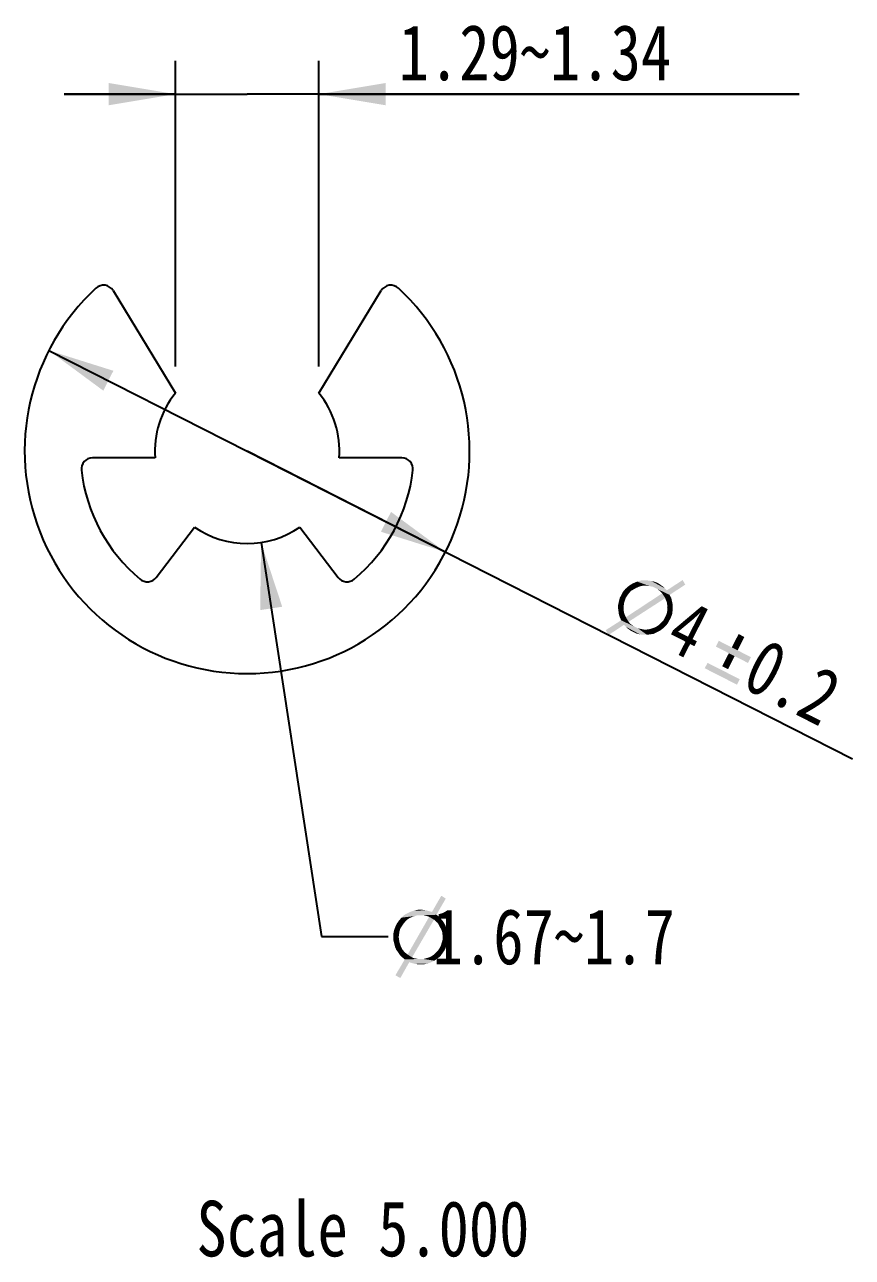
# Model space of a CAD drawing. Header units: millimetres. Extents: x 0 to 594, y 0 to 420.
# Drawn here: x 399.8 to 437, y 88.8 to 144.3 of the extents above; entities that cross this region are included whole.
import ezdxf

# ---------------------------------------------------------------- set-up
doc = ezdxf.new("R2010")
doc.units = ezdxf.units.MM
doc.header["$LTSCALE"] = 32.67
doc.layers.get('0').update_dxf_attribs({"linetype": 'CONTINUOUS'})
doc.styles.get("Standard").update_dxf_attribs({"font": 'txt', "width": 0.8})
doc.styles.add('TEXTSTYLE_3', font='symbol_asme.ttf')
doc.dimstyles.new('DIMSTYLE_10', dxfattribs={"dimtxt": 2.5, "dimasz": 3, "dimexe": 1.5, "dimexo": 1.2, "dimtad": 1, "dimlfac": 0.2, "dimdsep": 46, "dimtxsty": 'STANDARD', "dimblk": '_FILLED', "dimblk1": '_FILLED', "dimblk2": '_FILLED', "dimcen": 0.09, "dimazin": 2, "dimtp": 0.01, "dimtm": 0.01, "dimtfac": 1, "dimtofl": 0, "dimtmove": 0, "dimatfit": 3, "dimldrblk": '_FILLED', "dimfxl": 1, "dimtolj": 1, "dimarcsym": 0})
doc.dimstyles.new('DIMSTYLE_13', dxfattribs={"dimtxt": 2.5, "dimasz": 3, "dimexe": 1.5, "dimexo": 1.2, "dimtad": 1, "dimlfac": 0.2, "dimdsep": 46, "dimtxsty": 'STANDARD', "dimblk": '_FILLED', "dimblk1": '_FILLED', "dimblk2": '_FILLED', "dimcen": 0.09, "dimazin": 2, "dimtol": 1, "dimtp": 0.2, "dimtm": 0.2, "dimtfac": 1, "dimtmove": 0, "dimatfit": 2, "dimldrblk": '_FILLED', "dimfxl": 1, "dimtolj": 1, "dimarcsym": 0})
doc.dimstyles.get("Standard").update_dxf_attribs({"dimtxt": 2.5, "dimasz": 3, "dimexe": 1.5, "dimexo": 1.2, "dimtad": 1, "dimdsep": 46, "dimtxsty": 'STANDARD', "dimblk": '_FILLED', "dimblk1": '_FILLED', "dimblk2": '_FILLED', "dimcen": 0.09, "dimazin": 2, "dimtol": 1, "dimtp": 0.01, "dimtm": 0.01, "dimtfac": 1, "dimtofl": 0, "dimtmove": 0, "dimatfit": 3, "dimldrblk": '_FILLED', "dimfxl": 1, "dimtolj": 1, "dimarcsym": 0})

# ---------------------------------------------------------------- blocks, each defined once
blk = doc.blocks.new('_FILLED')
at = {"color": 0, "linetype": 'BYBLOCK'}
blk.add_solid([(0, 0), (-1, 0.167), (-1, -0.167)], dxfattribs=at)
blk = doc.blocks.new('*D61')
at = {"color": 7, "linetype": 'CONTINUOUS'}
for p, q in [((400.924, 129.618), (409.838, 125.085)), ((418.751, 120.552), (409.838, 125.085)), ((409.838, 125.085), (437.039, 111.251))]:
    blk.add_line(p, q, dxfattribs=at)
at = {"color": 7, "linetype": 'CONTINUOUS', "xscale": 3, "yscale": 3, "zscale": 3}
for p, rotation in [((400.924, 129.618), 153.0431659844), ((418.751, 120.552), 333.0431659844)]:
    blk.add_blockref('_FILLED', p, dxfattribs=dict(at, rotation=rotation))
at = {"color": 7, "linetype": 'CONTINUOUS', "width": 0.8}
for s, p in [('4', (428.51, 116.29)), ('0.2', (431.974, 114.528))]:
    blk.add_text(s, height=2.5, rotation=-26.9568, dxfattribs=at).set_placement(p)
blk = doc.blocks.new('*D62')
at = {"color": 7, "linetype": 'CONTINUOUS'}
for p, q in [((406.615, 128.9), (406.615, 142.645)), ((413.061, 128.9), (413.061, 142.645)), ((406.615, 141.145), (401.615, 141.145)), ((401.615, 141.145), (409.838, 141.145)), ((434.653, 141.145), (409.838, 141.145)), ((413.061, 141.145), (434.653, 141.145))]:
    blk.add_line(p, q, dxfattribs=at)
at = {"color": 7, "linetype": 'CONTINUOUS', "xscale": 3, "yscale": 3, "zscale": 3}
blk.add_blockref('_FILLED', (406.615, 141.145), dxfattribs=at)
at = {"color": 7, "linetype": 'CONTINUOUS', "xscale": 3, "yscale": 3, "zscale": 3, "rotation": 180}
blk.add_blockref('_FILLED', (413.061, 141.145), dxfattribs=at)
at = {"color": 7, "linetype": 'CONTINUOUS', "insert": (416.653, 144.27), "char_height": 2.5, "width": 18, "attachment_point": 1, "line_spacing_factor": 0.9}
blk.add_mtext('1.29~1.34', dxfattribs=at)

msp = doc.modelspace()

# ---------------------------------------------------------------- linework, layer by layer
at = {"color": 7, "linetype": 'CONTINUOUS'}
for p, q in [((403.809, 132.314), (406.615, 127.7)), ((413.061, 127.7), (415.867, 132.314)), ((405.699, 124.785), (402.884, 124.785)), ((416.792, 124.785), (413.977, 124.785)), ((405.745, 119.412), (407.47, 121.677)), ((412.206, 121.677), (413.931, 119.412))]:
    msp.add_line(p, q, dxfattribs=at)
for centre, radius, start, end in [((403.381, 132.054), 0.5, 31.31, 132.8152), ((416.294, 132.054), 0.5, 47.1848, 148.69), ((409.838, 125.085), 10, 132.8152, 47.1848), ((409.838, 125.085), 4.15, 140.9498, 184.1455), ((409.838, 125.085), 4.15, 355.8545, 39.0502), ((402.884, 124.285), 0.5, 90, 186.5624), ((416.792, 124.285), 0.5, 353.4376, 90), ((409.838, 125.085), 7.5, 186.5624, 230.0946), ((409.838, 125.085), 7.5, 309.9054, 353.4376), ((409.838, 125.085), 4.15, 235.2107, 304.7893), ((405.347, 119.715), 0.5, 230.0946, 322.7), ((414.329, 119.715), 0.5, 217.3, 309.9054)]:
    msp.add_arc(centre, radius, start, end, dxfattribs=at)
for points in [[(427.687, 119.043), (427.214, 119.16), (427.369, 119.224)], [(428.07, 118.991), (427.369, 119.224), (427.517, 119.272)], [(427.939, 119.017), (427.825, 119.034), (427.369, 119.224)], [(428.07, 118.991), (427.939, 119.017), (427.369, 119.224)], [(427.369, 119.224), (427.825, 119.034), (427.687, 119.043)], [(428.826, 118.627), (427.517, 119.272), (427.664, 119.28)], [(428.07, 118.991), (427.517, 119.272), (428.826, 118.627)], [(428.705, 118.832), (427.664, 119.28), (427.827, 119.278)], [(428.826, 118.627), (427.664, 119.28), (428.705, 118.832)], [(428.608, 118.922), (427.827, 119.278), (427.998, 119.253)], [(427.827, 119.278), (428.608, 118.922), (428.705, 118.832)], [(428.405, 119.087), (428.511, 119.013), (427.998, 119.253)], [(428.405, 119.087), (427.998, 119.253), (428.145, 119.219)], [(427.998, 119.253), (428.511, 119.013), (428.608, 118.922)], [(428.145, 119.219), (428.299, 119.161), (428.405, 119.087)], [(429.531, 119.087), (428.705, 118.832), (429.41, 119.292)], [(426.933, 118.607), (426.647, 118.609), (426.722, 118.756)], [(427.007, 118.713), (426.722, 118.756), (426.829, 118.885)], [(426.722, 118.756), (427.007, 118.713), (426.933, 118.607)], [(427.097, 118.81), (426.829, 118.885), (426.943, 118.991)], [(426.829, 118.885), (427.097, 118.81), (427.007, 118.713)], [(428.629, 118.481), (426.861, 117.62), (428.492, 118.694)], [(427.327, 118.939), (426.943, 118.991), (427.075, 119.088)], [(427.327, 118.939), (427.212, 118.875), (426.943, 118.991)], [(426.943, 118.991), (427.212, 118.875), (427.097, 118.81)], [(427.433, 118.987), (427.075, 119.088), (427.214, 119.16)], [(427.075, 119.088), (427.433, 118.987), (427.327, 118.939)], [(427.687, 119.043), (427.556, 119.027), (427.214, 119.16)], [(427.214, 119.16), (427.556, 119.027), (427.433, 118.987)], [(428.184, 118.933), (428.07, 118.991), (428.826, 118.627)], [(428.281, 118.884), (428.184, 118.933), (428.826, 118.627)], [(428.354, 118.826), (428.281, 118.884), (428.826, 118.627)], [(428.427, 118.768), (428.354, 118.826), (428.826, 118.627)], [(428.492, 118.694), (428.427, 118.768), (428.826, 118.627)], [(428.492, 118.694), (428.826, 118.627), (428.899, 118.488)], [(428.492, 118.694), (428.899, 118.488), (428.629, 118.481)], [(428.705, 118.832), (429.531, 119.087), (428.826, 118.627)], [(426.758, 118.062), (426.505, 118.047), (426.514, 118.186)], [(426.766, 118.159), (426.514, 118.186), (426.547, 118.332)], [(426.514, 118.186), (426.766, 118.159), (426.758, 118.062)], [(426.784, 118.274), (426.547, 118.332), (426.581, 118.479)], [(426.547, 118.332), (426.784, 118.274), (426.766, 118.159)], [(426.859, 118.502), (426.581, 118.479), (426.647, 118.609)], [(426.859, 118.502), (426.825, 118.396), (426.581, 118.479)], [(426.581, 118.479), (426.825, 118.396), (426.784, 118.274)], [(426.647, 118.609), (426.933, 118.607), (426.859, 118.502)], [(426.861, 117.62), (428.629, 118.481), (426.982, 117.415)], [(428.899, 118.488), (428.93, 118.349), (428.629, 118.481)], [(428.661, 118.383), (428.629, 118.481), (428.93, 118.349)], [(428.661, 118.383), (428.93, 118.349), (428.962, 118.21)], [(428.962, 118.21), (428.71, 118.277), (428.661, 118.383)], [(428.71, 118.277), (428.962, 118.21), (428.969, 118.063)], [(428.969, 118.063), (428.717, 118.171), (428.71, 118.277)], [(428.716, 118.048), (428.717, 118.171), (428.969, 118.063)], [(426.758, 118.062), (426.757, 117.939), (426.505, 118.047)], [(426.505, 118.047), (426.757, 117.939), (426.78, 117.825)], [(426.78, 117.825), (426.528, 117.892), (426.505, 118.047)], [(426.528, 117.892), (426.78, 117.825), (426.812, 117.727)], [(426.812, 117.727), (426.543, 117.761), (426.528, 117.892)], [(426.812, 117.727), (426.861, 117.62), (426.543, 117.761)], [(426.591, 117.614), (426.543, 117.761), (426.861, 117.62)], [(426.982, 117.415), (426.591, 117.614), (426.861, 117.62)], [(426.982, 117.415), (426.648, 117.483), (426.591, 117.614)], [(428.827, 117.501), (428.557, 117.494), (428.615, 117.608)], [(428.615, 117.608), (428.665, 117.706), (428.893, 117.631)], [(428.615, 117.608), (428.893, 117.631), (428.827, 117.501)], [(428.893, 117.631), (428.665, 117.706), (428.706, 117.828)], [(428.943, 117.769), (428.706, 117.828), (428.724, 117.942)], [(428.706, 117.828), (428.943, 117.769), (428.893, 117.631)], [(428.716, 118.048), (428.969, 118.063), (428.96, 117.924)], [(428.96, 117.924), (428.724, 117.942), (428.716, 118.048)], [(428.724, 117.942), (428.96, 117.924), (428.943, 117.769)], [(426.769, 117.278), (425.951, 117.039), (426.648, 117.483)], [(425.951, 117.039), (426.769, 117.278), (426.088, 116.826)], [(427.29, 117.177), (427.404, 117.119), (426.648, 117.483)], [(427.209, 117.218), (427.29, 117.177), (426.648, 117.483)], [(427.12, 117.284), (427.209, 117.218), (426.648, 117.483)], [(427.046, 117.341), (427.12, 117.284), (426.648, 117.483)], [(426.982, 117.415), (427.046, 117.341), (426.648, 117.483)], [(427.81, 116.83), (426.648, 117.483), (427.404, 117.119)], [(426.648, 117.483), (427.81, 116.83), (426.769, 117.278)], [(426.769, 117.278), (427.81, 116.83), (427.647, 116.831)], [(427.647, 116.831), (426.866, 117.188), (426.769, 117.278)], [(426.866, 117.188), (427.647, 116.831), (427.492, 116.849)], [(427.492, 116.849), (426.963, 117.097), (426.866, 117.188)], [(427.069, 117.023), (426.963, 117.097), (427.492, 116.849)], [(427.183, 116.965), (427.069, 117.023), (427.492, 116.849)], [(427.965, 116.854), (427.404, 117.119), (427.534, 117.093)], [(427.404, 117.119), (427.965, 116.854), (427.81, 116.83)], [(427.534, 117.093), (427.665, 117.068), (428.121, 116.877)], [(427.534, 117.093), (428.121, 116.877), (427.965, 116.854)], [(428.121, 116.877), (427.665, 117.068), (427.787, 117.067)], [(427.787, 117.067), (427.918, 117.083), (428.26, 116.95)], [(427.787, 117.067), (428.26, 116.95), (428.121, 116.877)], [(428.26, 116.95), (427.918, 117.083), (428.041, 117.122)], [(428.399, 117.022), (428.041, 117.122), (428.163, 117.162)], [(428.041, 117.122), (428.399, 117.022), (428.26, 116.95)], [(428.163, 117.162), (428.278, 117.227), (428.53, 117.119)], [(428.163, 117.162), (428.53, 117.119), (428.399, 117.022)], [(428.53, 117.119), (428.278, 117.227), (428.376, 117.3)], [(428.645, 117.224), (428.376, 117.3), (428.467, 117.397)], [(428.376, 117.3), (428.645, 117.224), (428.53, 117.119)], [(428.752, 117.354), (428.467, 117.397), (428.557, 117.494)], [(428.467, 117.397), (428.752, 117.354), (428.645, 117.224)], [(428.557, 117.494), (428.827, 117.501), (428.752, 117.354)], [(427.183, 116.965), (427.492, 116.849), (427.329, 116.891)], [(431.621, 116.264), (430.903, 116.302), (431.035, 116.562)], [(432.187, 116.733), (431.621, 116.264), (431.927, 116.866)], [(431.621, 116.264), (432.187, 116.733), (431.881, 116.132)], [(431.881, 116.132), (432.483, 115.826), (430.903, 116.302)], [(431.621, 116.264), (431.881, 116.132), (430.903, 116.302)], [(431.488, 116.004), (430.903, 116.302), (432.483, 115.826)], [(431.748, 115.871), (431.19, 115.418), (431.488, 116.004)], [(431.19, 115.418), (431.748, 115.871), (431.451, 115.286)], [(431.748, 115.871), (431.488, 116.004), (432.483, 115.826)], [(431.748, 115.871), (432.483, 115.826), (432.35, 115.565)], [(431.978, 114.833), (430.406, 115.326), (430.53, 115.57)], [(430.406, 115.326), (431.978, 114.833), (431.854, 114.589)], [(418.765, 104.969), (418.144, 104.367), (418.564, 105.097)], [(418.144, 104.367), (418.765, 104.969), (418.345, 104.239)], [(417.506, 104.221), (417.378, 104.184), (416.776, 104.111)], [(417.506, 104.221), (416.776, 104.111), (416.885, 104.221)], [(418.345, 104.239), (416.885, 104.221), (417.013, 104.294)], [(417.506, 104.221), (416.885, 104.221), (418.345, 104.239)], [(418.144, 104.367), (417.013, 104.294), (417.159, 104.367)], [(418.345, 104.239), (417.013, 104.294), (418.144, 104.367)], [(418.017, 104.403), (417.159, 104.367), (417.323, 104.422)], [(417.159, 104.367), (418.017, 104.403), (418.144, 104.367)], [(417.761, 104.458), (417.889, 104.44), (417.323, 104.422)], [(417.761, 104.458), (417.323, 104.422), (417.469, 104.458)], [(417.323, 104.422), (417.889, 104.44), (418.017, 104.403)], [(417.469, 104.458), (417.633, 104.476), (417.761, 104.458)], [(417.633, 104.221), (417.506, 104.221), (418.345, 104.239)], [(417.743, 104.221), (417.633, 104.221), (418.345, 104.239)], [(417.834, 104.203), (417.743, 104.221), (418.345, 104.239)], [(417.925, 104.184), (417.834, 104.203), (418.345, 104.239)], [(418.017, 104.148), (417.925, 104.184), (418.345, 104.239)], [(418.017, 104.148), (418.345, 104.239), (418.473, 104.148)], [(416.721, 103.619), (416.447, 103.564), (416.502, 103.71)], [(416.867, 103.838), (416.502, 103.71), (416.575, 103.856)], [(416.867, 103.838), (416.794, 103.728), (416.502, 103.71)], [(416.502, 103.71), (416.794, 103.728), (416.721, 103.619)], [(416.94, 103.929), (416.575, 103.856), (416.666, 103.984)], [(416.575, 103.856), (416.94, 103.929), (416.867, 103.838)], [(417.141, 104.093), (416.666, 103.984), (416.776, 104.111)], [(417.141, 104.093), (417.031, 104.02), (416.666, 103.984)], [(416.666, 103.984), (417.031, 104.02), (416.94, 103.929)], [(417.378, 104.184), (417.268, 104.148), (416.776, 104.111)], [(416.776, 104.111), (417.268, 104.148), (417.141, 104.093)], [(418.236, 104.02), (417.049, 102.451), (418.017, 104.148)], [(417.049, 102.451), (418.236, 104.02), (417.25, 102.323)], [(418.017, 104.148), (418.473, 104.148), (418.236, 104.02)], [(418.473, 104.148), (418.564, 104.038), (418.236, 104.02)], [(418.309, 103.947), (418.236, 104.02), (418.564, 104.038)], [(418.309, 103.947), (418.564, 104.038), (418.655, 103.929)], [(418.655, 103.929), (418.4, 103.874), (418.309, 103.947)], [(418.4, 103.874), (418.655, 103.929), (418.728, 103.801)], [(418.728, 103.801), (418.455, 103.783), (418.4, 103.874)], [(418.509, 103.673), (418.455, 103.783), (418.728, 103.801)], [(418.509, 103.673), (418.728, 103.801), (418.783, 103.673)], [(418.783, 103.673), (418.564, 103.582), (418.509, 103.673)], [(418.564, 103.582), (418.783, 103.673), (418.838, 103.527)], [(416.684, 103.491), (416.411, 103.4), (416.447, 103.564)], [(416.411, 103.4), (416.684, 103.491), (416.666, 103.363)], [(416.666, 103.363), (416.411, 103.235), (416.411, 103.4)], [(416.411, 103.235), (416.666, 103.363), (416.648, 103.235)], [(416.648, 103.235), (416.666, 103.126), (416.411, 103.089)], [(416.648, 103.235), (416.411, 103.089), (416.411, 103.235)], [(416.411, 103.089), (416.666, 103.126), (416.684, 102.998)], [(416.447, 103.564), (416.721, 103.619), (416.684, 103.491)], [(418.838, 103.527), (418.601, 103.473), (418.564, 103.582)], [(418.601, 103.473), (418.838, 103.527), (418.856, 103.381)], [(418.856, 103.381), (418.619, 103.345), (418.601, 103.473)], [(418.619, 103.235), (418.619, 103.345), (418.856, 103.381)], [(418.619, 103.235), (418.856, 103.381), (418.856, 103.235)], [(418.856, 103.235), (418.619, 103.108), (418.619, 103.235)], [(418.619, 103.108), (418.856, 103.235), (418.856, 103.071)], [(416.684, 102.998), (416.447, 102.943), (416.411, 103.089)], [(416.447, 102.943), (416.684, 102.998), (416.721, 102.889)], [(416.721, 102.889), (416.484, 102.797), (416.447, 102.943)], [(416.484, 102.797), (416.721, 102.889), (416.757, 102.797)], [(416.757, 102.797), (416.538, 102.67), (416.484, 102.797)], [(416.757, 102.797), (416.812, 102.688), (416.538, 102.67)], [(416.538, 102.67), (416.812, 102.688), (416.885, 102.597)], [(416.885, 102.597), (416.63, 102.542), (416.538, 102.67)], [(416.63, 102.542), (416.885, 102.597), (416.958, 102.524)], [(418.692, 102.615), (418.327, 102.542), (418.418, 102.633)], [(418.327, 102.542), (418.692, 102.615), (418.601, 102.487)], [(418.418, 102.633), (418.491, 102.743), (418.765, 102.761)], [(418.418, 102.633), (418.765, 102.761), (418.692, 102.615)], [(418.765, 102.761), (418.491, 102.743), (418.546, 102.852)], [(418.819, 102.907), (418.546, 102.852), (418.582, 102.98)], [(418.546, 102.852), (418.819, 102.907), (418.765, 102.761)], [(418.856, 103.071), (418.582, 102.98), (418.619, 103.108)], [(418.582, 102.98), (418.856, 103.071), (418.819, 102.907)], [(417.122, 102.104), (416.502, 101.52), (416.922, 102.232)], [(416.502, 101.52), (417.122, 102.104), (416.721, 101.392)], [(416.958, 102.524), (416.703, 102.432), (416.63, 102.542)], [(416.958, 102.524), (417.049, 102.451), (416.703, 102.432)], [(416.812, 102.323), (416.703, 102.432), (417.049, 102.451)], [(417.25, 102.323), (416.812, 102.323), (417.049, 102.451)], [(417.25, 102.323), (416.922, 102.232), (416.812, 102.323)], [(417.25, 102.323), (417.341, 102.287), (416.922, 102.232)], [(417.341, 102.287), (417.433, 102.268), (416.922, 102.232)], [(417.433, 102.268), (417.542, 102.25), (416.922, 102.232)], [(417.633, 102.25), (417.761, 102.25), (416.922, 102.232)], [(417.542, 102.25), (417.633, 102.25), (416.922, 102.232)], [(418.254, 102.177), (416.922, 102.232), (417.761, 102.25)], [(416.922, 102.232), (418.254, 102.177), (417.122, 102.104)], [(417.122, 102.104), (418.254, 102.177), (418.108, 102.104)], [(418.108, 102.104), (417.25, 102.068), (417.122, 102.104)], [(417.25, 102.068), (418.108, 102.104), (417.962, 102.049)], [(417.962, 102.049), (417.378, 102.031), (417.25, 102.068)], [(417.506, 102.013), (417.378, 102.031), (417.962, 102.049)], [(417.633, 102.013), (417.506, 102.013), (417.962, 102.049)], [(417.633, 102.013), (417.962, 102.049), (417.798, 102.013)], [(418.382, 102.268), (417.761, 102.25), (417.889, 102.287)], [(417.761, 102.25), (418.382, 102.268), (418.254, 102.177)], [(417.889, 102.287), (418.017, 102.323), (418.509, 102.359)], [(417.889, 102.287), (418.509, 102.359), (418.382, 102.268)], [(418.509, 102.359), (418.017, 102.323), (418.126, 102.378)], [(418.126, 102.378), (418.236, 102.451), (418.601, 102.487)], [(418.126, 102.378), (418.601, 102.487), (418.509, 102.359)], [(418.601, 102.487), (418.236, 102.451), (418.327, 102.542)]]:
    msp.add_solid(points, dxfattribs=at)

# ---------------------------------------------------------------- texts
at = {"color": 7, "linetype": 'CONTINUOUS', "insert": (416.174, 104.513), "char_height": 2.5, "width": 28.42308, "attachment_point": 1, "line_spacing_factor": 0.9, "style": 'TEXTSTYLE_3'}
msp.add_mtext('{\\ftxt;\\W0.0001;\\H0.0001;\\~}{\\ftxt;\\W1.1794871795;\\H2.5; }{\\ftxt;\\W0.0001;\\H0.0001;\\~}\\ftxt;{\\W0.8;1.67~1.7}', dxfattribs=at)
at = {"color": 7, "linetype": 'CONTINUOUS', "insert": (422.525, 91.378), "char_height": 2.5, "width": 22, "attachment_point": 3, "line_spacing_factor": 0.9}
msp.add_mtext('Scale 5.000', dxfattribs=at)

# ---------------------------------------------------------------- dimensions: what is measured, and where the dimension line sits
at = {"color": 7, "linetype": 'CONTINUOUS'}
dim = msp.add_linear_dim(base=(413.061, 141.145), p1=(406.615, 127.7), p2=(413.061, 127.7), text='<>~1.34', dimstyle='DIMSTYLE_10', dxfattribs=at)
dim.commit()
dim.dimension.update_dxf_attribs({"geometry": '*D62', "text_midpoint": (425.653, 141.145), "dimtype": 160})
dim = msp.add_diameter_dim_2p(p1=(418.751, 120.552), p2=(400.924, 129.618), text='{\\fSymbol_ASME;\\W1.0;⌀}<>', dimstyle='DIMSTYLE_13', override={"dimpost": '<>'}, dxfattribs=at)
dim.commit()
dim.dimension.update_dxf_attribs({"geometry": '*D61', "text_midpoint": (433.483, 115.164), "dimtype": 163})

# ---------------------------------------------------------------- leaders
msp.add_leader([(410.465, 120.983), (413.174, 103.263), (416.174, 103.263)], dimstyle='STANDARD', override={"dimtad": 0}, dxfattribs=at)

doc.saveas('drawing.dxf')
